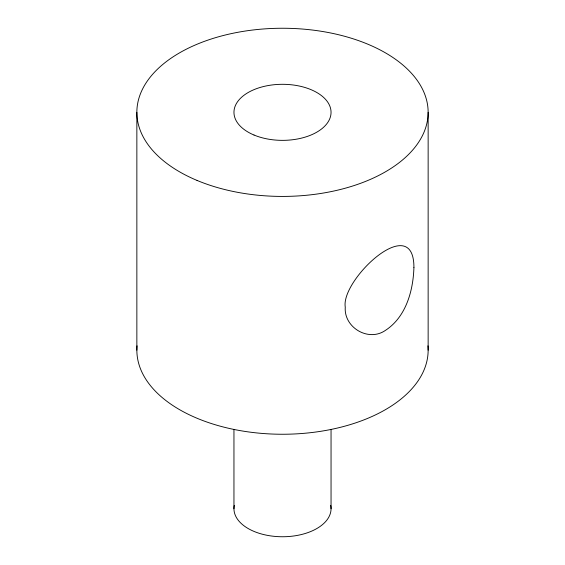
<?xml version="1.0" encoding="UTF-8"?>
<svg xmlns="http://www.w3.org/2000/svg" width="565" height="565" viewBox="0 0 565 565"><rect width="100%" height="100%" fill="white"/><g stroke="black" fill="none" stroke-linecap="round" stroke-linejoin="round"><path stroke-width="0.85" d="M428.143 112.336L428.143 350.166M331.048 429.442L331.048 508.719M233.952 429.442L233.952 508.719M136.857 112.336L136.857 350.166M330.702 505.393A48.548 28.031 0 0 1 282.5 536.75A48.548 28.031 0 0 1 234.298 505.393M427.945 345.822A145.643 84.086 0 0 1 282.5 434.252A145.643 84.086 0 0 1 137.055 345.822M413.919 267.492C413.199 290.77 406.009 316.965 385.485 330.348C368.458 342.291 343.69 327.41 345.264 307.127C340.617 279.816 414.025 210.576 413.919 267.492M197.044 180.426A145.643 84.086 0 0 0 427.359 121.016A145.643 84.086 0 0 0 223.097 35.56A145.643 84.086 0 0 0 197.044 180.426M254.017 135.028A48.548 28.031 0 0 0 330.786 115.232A48.548 28.031 0 0 0 262.697 86.742A48.548 28.031 0 0 0 254.017 135.028"/></g></svg>
